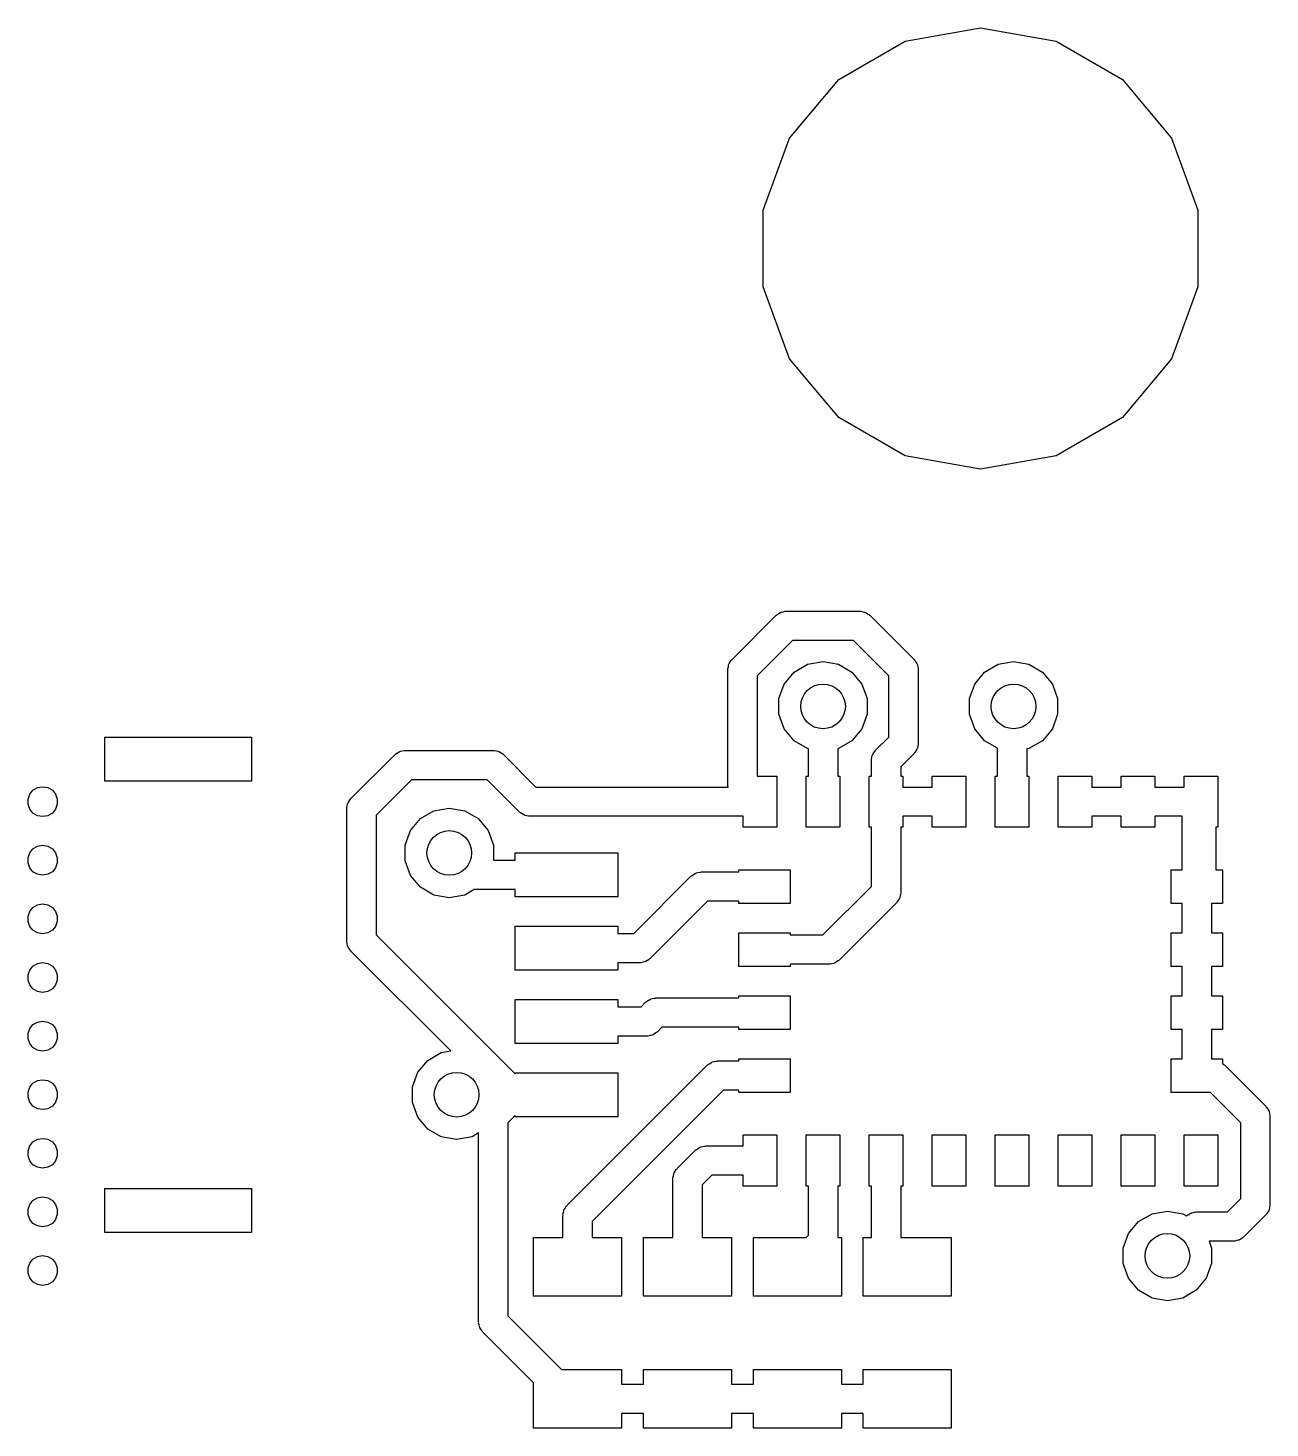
# Model space of a CAD drawing. Extents: x 74.6 to 131.1, y -111.7 to -89.2.
# Drawn here: x 122.58 to 131.05, y -101.33 to -91.77 of the extents above; entities that cross this region are included whole.
import ezdxf

# ---------------------------------------------------------------- set-up
doc = ezdxf.new("R2010")
doc.units = 0
doc.header["$MEASUREMENT"] = 0
doc.layers.add('BLACK', color=7, linetype='CONTINUOUS')

msp = doc.modelspace()

# ---------------------------------------------------------------- linework, layer by layer
at = {"layer": 'Black'}
for p, q in [((128.56, -91.8601), (129.075, -91.7693)), ((129.075, -91.7693), (129.59, -91.8601)), ((128.107, -92.1215), (128.56, -91.8601)), ((129.59, -91.8601), (130.043, -92.1215)), ((127.771, -92.5221), (128.107, -92.1215)), ((130.043, -92.1215), (130.379, -92.5221)), ((127.592, -93.0135), (127.771, -92.5221)), ((130.379, -92.5221), (130.558, -93.0135)), ((127.592, -93.5365), (127.592, -93.0135)), ((130.558, -93.0135), (130.558, -93.5365)), ((127.771, -94.0279), (127.592, -93.5365)), ((130.558, -93.5365), (130.379, -94.0279)), ((128.107, -94.4285), (127.771, -94.0279)), ((130.379, -94.0279), (130.043, -94.4285)), ((128.56, -94.6899), (128.107, -94.4285)), ((130.043, -94.4285), (129.59, -94.6899)), ((129.075, -94.7807), (128.56, -94.6899)), ((129.59, -94.6899), (129.075, -94.7807)), ((127.379, -96.0793), (127.679, -95.7793)), ((127.679, -95.7793), (127.683, -95.7768)), ((127.683, -95.7768), (127.686, -95.7734)), ((127.686, -95.7734), (127.697, -95.7669)), ((127.697, -95.7669), (127.708, -95.7594)), ((127.708, -95.7594), (127.712, -95.7582)), ((127.712, -95.7582), (127.716, -95.756)), ((127.716, -95.756), (127.729, -95.7538)), ((127.729, -95.7538), (127.741, -95.7504)), ((127.741, -95.7504), (127.746, -95.7508)), ((127.746, -95.7508), (127.75, -95.75)), ((127.75, -95.75), (128.25, -95.75)), ((128.25, -95.75), (128.254, -95.7508)), ((128.254, -95.7508), (128.259, -95.7504)), ((128.259, -95.7504), (128.271, -95.7538)), ((128.271, -95.7538), (128.284, -95.756)), ((128.284, -95.756), (128.288, -95.7582)), ((128.288, -95.7582), (128.292, -95.7594)), ((128.292, -95.7594), (128.303, -95.7669)), ((128.303, -95.7669), (128.314, -95.7734)), ((128.314, -95.7734), (128.317, -95.7768)), ((128.317, -95.7768), (128.321, -95.7793)), ((128.321, -95.7793), (128.621, -96.0793)), ((127.791, -95.95), (127.55, -96.1914)), ((128.209, -95.95), (127.791, -95.95)), ((128.45, -96.1914), (128.209, -95.95)), ((127.35, -96.1413), (127.354, -96.1287)), ((127.354, -96.1287), (127.356, -96.1158)), ((127.356, -96.1158), (127.358, -96.112)), ((127.358, -96.112), (127.359, -96.1077)), ((127.359, -96.1077), (127.367, -96.097)), ((127.367, -96.097), (127.373, -96.0857)), ((127.373, -96.0857), (127.377, -96.0829)), ((127.377, -96.0829), (127.379, -96.0793)), ((127.803, -96.1656), (127.895, -96.1125)), ((127.895, -96.1125), (128, -96.094)), ((128, -96.094), (128.105, -96.1125)), ((128.105, -96.1125), (128.197, -96.1656)), ((128.621, -96.0793), (128.623, -96.0829)), ((128.623, -96.0829), (128.627, -96.0857)), ((128.627, -96.0857), (128.633, -96.097)), ((128.633, -96.097), (128.641, -96.1077)), ((128.641, -96.1077), (128.642, -96.112)), ((128.642, -96.112), (128.644, -96.1158)), ((128.644, -96.1158), (128.646, -96.1287)), ((128.646, -96.1287), (128.65, -96.1413)), ((129.103, -96.1656), (129.195, -96.1125)), ((129.195, -96.1125), (129.3, -96.094)), ((129.3, -96.094), (129.405, -96.1125)), ((129.405, -96.1125), (129.497, -96.1656)), ((127.351, -96.1457), (127.35, -96.1413)), ((127.35, -96.15), (127.351, -96.1457)), ((127.35, -96.93), (127.35, -96.15)), ((127.55, -96.1914), (127.55, -96.875)), ((127.735, -96.247), (127.803, -96.1656)), ((128.197, -96.1656), (128.265, -96.247)), ((128.45, -96.6086), (128.45, -96.1914)), ((128.65, -96.1413), (128.649, -96.1457)), ((128.649, -96.1457), (128.65, -96.15)), ((128.65, -96.15), (128.65, -96.65)), ((129.035, -96.247), (129.103, -96.1656)), ((129.497, -96.1656), (129.565, -96.247)), ((127.699, -96.3469), (127.735, -96.247)), ((128.265, -96.247), (128.301, -96.3469)), ((128.999, -96.3469), (129.035, -96.247)), ((129.565, -96.247), (129.601, -96.3469)), ((127.699, -96.4531), (127.699, -96.3469)), ((128.301, -96.3469), (128.301, -96.4531)), ((128.999, -96.4531), (128.999, -96.3469)), ((129.601, -96.3469), (129.601, -96.4531)), ((127.735, -96.553), (127.699, -96.4531)), ((128.301, -96.4531), (128.265, -96.553)), ((129.035, -96.553), (128.999, -96.4531)), ((129.601, -96.4531), (129.565, -96.553)), ((127.803, -96.6344), (127.735, -96.553)), ((128.265, -96.553), (128.197, -96.6344)), ((129.103, -96.6344), (129.035, -96.553)), ((129.565, -96.553), (129.497, -96.6344)), ((123.1, -96.91), (123.1, -96.61)), ((123.1, -96.61), (124.1, -96.61)), ((124.1, -96.61), (124.1, -96.91)), ((125.129, -96.7038), (125.141, -96.7004)), ((125.141, -96.7004), (125.146, -96.7008)), ((125.146, -96.7008), (125.15, -96.7)), ((125.15, -96.7), (125.75, -96.7)), ((125.75, -96.7), (125.754, -96.7008)), ((125.754, -96.7008), (125.759, -96.7004)), ((125.759, -96.7004), (125.771, -96.7038)), ((127.895, -96.6875), (127.803, -96.6344)), ((127.9, -96.6883), (127.895, -96.6875)), ((127.9, -96.875), (127.9, -96.6883)), ((128.105, -96.6875), (128.1, -96.6883)), ((128.1, -96.6883), (128.1, -96.875)), ((128.197, -96.6344), (128.105, -96.6875)), ((128.353, -96.7057), (128.357, -96.7029)), ((128.357, -96.7029), (128.359, -96.6993)), ((128.359, -96.6993), (128.45, -96.6086)), ((128.633, -96.703), (128.627, -96.7143)), ((128.641, -96.6923), (128.633, -96.703)), ((128.642, -96.688), (128.641, -96.6923)), ((128.644, -96.6842), (128.642, -96.688)), ((128.646, -96.6713), (128.644, -96.6842)), ((128.65, -96.6587), (128.646, -96.6713)), ((128.65, -96.65), (128.649, -96.6543)), ((128.649, -96.6543), (128.65, -96.6587)), ((129.19, -96.6844), (129.103, -96.6344)), ((129.19, -96.875), (129.19, -96.6844)), ((129.405, -96.6875), (129.39, -96.6901)), ((129.39, -96.6901), (129.39, -96.875)), ((129.497, -96.6344), (129.405, -96.6875)), ((124.779, -97.0293), (125.079, -96.7293)), ((125.079, -96.7293), (125.083, -96.7268)), ((125.083, -96.7268), (125.086, -96.7234)), ((125.086, -96.7234), (125.097, -96.7169)), ((125.097, -96.7169), (125.108, -96.7094)), ((125.108, -96.7094), (125.112, -96.7082)), ((125.112, -96.7082), (125.116, -96.706)), ((125.116, -96.706), (125.129, -96.7038)), ((125.771, -96.7038), (125.784, -96.706)), ((125.784, -96.706), (125.788, -96.7082)), ((125.788, -96.7082), (125.792, -96.7094)), ((125.792, -96.7094), (125.803, -96.7169)), ((125.803, -96.7169), (125.814, -96.7234)), ((125.814, -96.7234), (125.817, -96.7268)), ((125.817, -96.7268), (125.821, -96.7293)), ((125.821, -96.7293), (126.041, -96.95)), ((128.33, -96.7613), (128.334, -96.7487)), ((128.331, -96.7657), (128.33, -96.7613)), ((128.33, -96.77), (128.331, -96.7657)), ((128.33, -96.875), (128.33, -96.77)), ((128.334, -96.7487), (128.336, -96.7358)), ((128.336, -96.7358), (128.338, -96.732)), ((128.338, -96.732), (128.339, -96.7277)), ((128.339, -96.7277), (128.347, -96.717)), ((128.347, -96.717), (128.353, -96.7057)), ((128.621, -96.7207), (128.53, -96.8114)), ((128.623, -96.7171), (128.621, -96.7207)), ((128.627, -96.7143), (128.623, -96.7171)), ((127.55, -96.875), (127.685, -96.875)), ((127.685, -96.875), (127.685, -97.225)), ((127.885, -97.225), (127.885, -96.875)), ((127.885, -96.875), (127.9, -96.875)), ((128.1, -96.875), (128.115, -96.875)), ((128.115, -96.875), (128.115, -97.225)), ((128.315, -97.225), (128.315, -96.875)), ((128.315, -96.875), (128.33, -96.875)), ((128.53, -96.8114), (128.53, -96.875)), ((128.53, -96.875), (128.545, -96.875)), ((128.545, -96.875), (128.545, -96.95)), ((128.745, -96.95), (128.745, -96.875)), ((128.745, -96.875), (128.975, -96.875)), ((128.975, -96.875), (128.975, -97.225)), ((129.175, -97.225), (129.175, -96.875)), ((129.175, -96.875), (129.19, -96.875)), ((129.39, -96.875), (129.405, -96.875)), ((129.405, -96.875), (129.405, -97.225)), ((129.605, -97.225), (129.605, -96.875)), ((129.605, -96.875), (129.835, -96.875)), ((129.835, -96.875), (129.835, -96.95)), ((130.035, -96.95), (130.035, -96.875)), ((130.035, -96.875), (130.265, -96.875)), ((130.265, -96.875), (130.265, -96.95)), ((130.465, -96.95), (130.465, -96.875)), ((130.465, -96.875), (130.695, -96.875)), ((130.695, -96.875), (130.695, -97.225)), ((122.587, -96.999), (122.609, -96.9719)), ((122.609, -96.9719), (122.64, -96.9542)), ((122.64, -96.9542), (122.675, -96.948)), ((122.675, -96.948), (122.71, -96.9542)), ((122.71, -96.9542), (122.741, -96.9719)), ((122.741, -96.9719), (122.763, -96.999)), ((124.1, -96.91), (123.1, -96.91)), ((125.191, -96.9), (124.95, -97.1414)), ((125.709, -96.9), (125.191, -96.9)), ((125.929, -97.1207), (125.709, -96.9)), ((126.041, -96.95), (127.353, -96.95)), ((127.351, -96.9343), (127.35, -96.93)), ((127.35, -96.9387), (127.351, -96.9343)), ((127.353, -96.95), (127.35, -96.9387)), ((128.545, -96.95), (128.745, -96.95)), ((129.835, -96.95), (130.035, -96.95)), ((130.265, -96.95), (130.465, -96.95)), ((122.575, -97.0323), (122.587, -96.999)), ((122.575, -97.0677), (122.575, -97.0323)), ((122.587, -97.101), (122.575, -97.0677)), ((122.763, -96.999), (122.775, -97.0323)), ((122.775, -97.0677), (122.763, -97.101)), ((122.775, -97.0323), (122.775, -97.0677)), ((124.75, -97.0913), (124.754, -97.0787)), ((124.754, -97.0787), (124.756, -97.0658)), ((124.756, -97.0658), (124.758, -97.062)), ((124.758, -97.062), (124.759, -97.0577)), ((124.759, -97.0577), (124.767, -97.047)), ((124.767, -97.047), (124.773, -97.0357)), ((124.773, -97.0357), (124.777, -97.0329)), ((124.777, -97.0329), (124.779, -97.0293)), ((122.609, -97.1281), (122.587, -97.101)), ((122.64, -97.1458), (122.609, -97.1281)), ((122.675, -97.152), (122.64, -97.1458)), ((122.71, -97.1458), (122.675, -97.152)), ((122.741, -97.1281), (122.71, -97.1458)), ((122.763, -97.101), (122.741, -97.1281)), ((124.751, -97.0957), (124.75, -97.0913)), ((124.75, -97.1), (124.751, -97.0957)), ((124.75, -98), (124.75, -97.1)), ((124.95, -97.1414), (124.95, -97.9586)), ((125.185, -97.247), (125.253, -97.1656)), ((125.253, -97.1656), (125.345, -97.1125)), ((125.345, -97.1125), (125.45, -97.094)), ((125.45, -97.094), (125.555, -97.1125)), ((125.555, -97.1125), (125.647, -97.1656)), ((125.647, -97.1656), (125.715, -97.247)), ((125.933, -97.1232), (125.929, -97.1207)), ((125.936, -97.1266), (125.933, -97.1232)), ((125.947, -97.1331), (125.936, -97.1266)), ((125.958, -97.1406), (125.947, -97.1331)), ((125.962, -97.1418), (125.958, -97.1406)), ((125.966, -97.144), (125.962, -97.1418)), ((125.979, -97.1462), (125.966, -97.144)), ((125.991, -97.1496), (125.979, -97.1462)), ((125.996, -97.1492), (125.991, -97.1496)), ((126, -97.15), (125.996, -97.1492)), ((127.455, -97.15), (126, -97.15)), ((127.455, -97.225), (127.455, -97.15)), ((128.745, -97.15), (128.545, -97.15)), ((128.545, -97.15), (128.545, -97.225)), ((128.745, -97.225), (128.745, -97.15)), ((130.035, -97.15), (129.835, -97.15)), ((129.835, -97.15), (129.835, -97.225)), ((130.035, -97.225), (130.035, -97.15)), ((130.45, -97.15), (130.265, -97.15)), ((130.265, -97.15), (130.265, -97.225)), ((130.45, -97.515), (130.45, -97.15)), ((125.149, -97.3469), (125.185, -97.247)), ((125.715, -97.247), (125.751, -97.3469)), ((127.685, -97.225), (127.455, -97.225)), ((128.115, -97.225), (127.885, -97.225)), ((128.33, -97.225), (128.315, -97.225)), ((128.33, -97.6286), (128.33, -97.225)), ((128.545, -97.225), (128.53, -97.225)), ((128.53, -97.225), (128.53, -97.67)), ((128.975, -97.225), (128.745, -97.225)), ((129.405, -97.225), (129.175, -97.225)), ((129.835, -97.225), (129.605, -97.225)), ((130.265, -97.225), (130.035, -97.225)), ((130.695, -97.225), (130.68, -97.225)), ((130.68, -97.225), (130.68, -97.515)), ((122.587, -97.399), (122.609, -97.3719)), ((122.609, -97.3719), (122.64, -97.3542)), ((122.64, -97.3542), (122.675, -97.348)), ((122.675, -97.348), (122.71, -97.3542)), ((122.71, -97.3542), (122.741, -97.3719)), ((122.741, -97.3719), (122.763, -97.399)), ((125.149, -97.4531), (125.149, -97.3469)), ((125.751, -97.3469), (125.751, -97.45)), ((122.575, -97.4323), (122.587, -97.399)), ((122.575, -97.4677), (122.575, -97.4323)), ((122.587, -97.501), (122.575, -97.4677)), ((122.763, -97.399), (122.775, -97.4323)), ((122.775, -97.4677), (122.763, -97.501)), ((122.775, -97.4323), (122.775, -97.4677)), ((125.185, -97.553), (125.149, -97.4531)), ((125.751, -97.45), (125.9, -97.45)), ((125.9, -97.45), (125.9, -97.4)), ((125.9, -97.4), (126.6, -97.4)), ((126.6, -97.4), (126.6, -97.7)), ((122.609, -97.5281), (122.587, -97.501)), ((122.64, -97.5458), (122.609, -97.5281)), ((122.675, -97.552), (122.64, -97.5458)), ((122.71, -97.5458), (122.675, -97.552)), ((122.741, -97.5281), (122.71, -97.5458)), ((122.763, -97.501), (122.741, -97.5281)), ((125.253, -97.6344), (125.185, -97.553)), ((126.709, -97.95), (127.099, -97.5593)), ((127.099, -97.5593), (127.103, -97.5568)), ((127.103, -97.5568), (127.106, -97.5534)), ((127.106, -97.5534), (127.117, -97.5469)), ((127.117, -97.5469), (127.128, -97.5394)), ((127.128, -97.5394), (127.132, -97.5382)), ((127.132, -97.5382), (127.136, -97.536)), ((127.136, -97.536), (127.149, -97.5338)), ((127.149, -97.5338), (127.161, -97.5304)), ((127.161, -97.5304), (127.166, -97.5308)), ((127.166, -97.5308), (127.17, -97.53)), ((127.17, -97.53), (127.425, -97.53)), ((127.425, -97.53), (127.425, -97.515)), ((127.425, -97.515), (127.775, -97.515)), ((127.775, -97.515), (127.775, -97.745)), ((130.375, -97.745), (130.375, -97.515)), ((130.375, -97.515), (130.45, -97.515)), ((130.68, -97.515), (130.725, -97.515)), ((130.725, -97.515), (130.725, -97.745)), ((125.345, -97.6875), (125.253, -97.6344)), ((125.62, -97.65), (125.555, -97.6875)), ((125.9, -97.65), (125.62, -97.65)), ((125.9, -97.7), (125.9, -97.65)), ((127.999, -97.96), (128.33, -97.6286)), ((122.609, -97.7719), (122.64, -97.7542)), ((122.64, -97.7542), (122.675, -97.748)), ((122.675, -97.748), (122.71, -97.7542)), ((122.71, -97.7542), (122.741, -97.7719)), ((125.45, -97.706), (125.345, -97.6875)), ((125.555, -97.6875), (125.45, -97.706)), ((126.6, -97.7), (125.9, -97.7)), ((127.211, -97.73), (126.821, -98.1207)), ((127.28, -97.73), (127.211, -97.73)), ((127.425, -97.73), (127.28, -97.73)), ((127.425, -97.745), (127.425, -97.73)), ((127.775, -97.745), (127.425, -97.745)), ((128.501, -97.7407), (128.111, -98.1307)), ((128.503, -97.7371), (128.501, -97.7407)), ((128.507, -97.7343), (128.503, -97.7371)), ((128.513, -97.723), (128.507, -97.7343)), ((128.521, -97.7123), (128.513, -97.723)), ((128.522, -97.708), (128.521, -97.7123)), ((128.524, -97.7042), (128.522, -97.708)), ((128.526, -97.6913), (128.524, -97.7042)), ((128.53, -97.6787), (128.526, -97.6913)), ((128.53, -97.67), (128.529, -97.6743)), ((128.529, -97.6743), (128.53, -97.6787)), ((130.45, -97.745), (130.375, -97.745)), ((130.45, -97.945), (130.45, -97.745)), ((130.725, -97.745), (130.65, -97.745)), ((130.65, -97.745), (130.65, -97.945)), ((122.575, -97.8323), (122.587, -97.799)), ((122.575, -97.8677), (122.575, -97.8323)), ((122.587, -97.799), (122.609, -97.7719)), ((122.741, -97.7719), (122.763, -97.799)), ((122.763, -97.799), (122.775, -97.8323)), ((122.775, -97.8323), (122.775, -97.8677)), ((122.587, -97.901), (122.575, -97.8677)), ((122.609, -97.9281), (122.587, -97.901)), ((122.64, -97.9458), (122.609, -97.9281)), ((122.675, -97.952), (122.64, -97.9458)), ((122.71, -97.9458), (122.675, -97.952)), ((122.741, -97.9281), (122.71, -97.9458)), ((122.763, -97.901), (122.741, -97.9281)), ((122.775, -97.8677), (122.763, -97.901)), ((125.9, -98.2), (125.9, -97.9)), ((125.9, -97.9), (126.6, -97.9)), ((126.6, -97.9), (126.6, -97.95)), ((127.425, -98.175), (127.425, -97.945)), ((127.425, -97.945), (127.775, -97.945)), ((127.775, -97.945), (127.775, -97.96)), ((130.375, -98.175), (130.375, -97.945)), ((130.375, -97.945), (130.45, -97.945)), ((130.65, -97.945), (130.725, -97.945)), ((130.725, -97.945), (130.725, -98.175)), ((124.751, -98.0043), (124.75, -98)), ((124.75, -98.0087), (124.751, -98.0043)), ((124.754, -98.0213), (124.75, -98.0087)), ((124.756, -98.0342), (124.754, -98.0213)), ((124.758, -98.038), (124.756, -98.0342)), ((124.759, -98.0423), (124.758, -98.038)), ((124.95, -97.9586), (125.9, -98.9086)), ((126.6, -97.95), (126.709, -97.95)), ((127.775, -97.96), (127.999, -97.96)), ((124.767, -98.053), (124.759, -98.0423)), ((124.773, -98.0643), (124.767, -98.053)), ((124.777, -98.0671), (124.773, -98.0643)), ((124.779, -98.0707), (124.777, -98.0671)), ((125.46, -98.7511), (124.779, -98.0707)), ((126.803, -98.1331), (126.792, -98.1406)), ((126.814, -98.1266), (126.803, -98.1331)), ((126.817, -98.1232), (126.814, -98.1266)), ((126.821, -98.1207), (126.817, -98.1232)), ((128.104, -98.1366), (128.093, -98.1431)), ((128.107, -98.1332), (128.104, -98.1366)), ((128.111, -98.1307), (128.107, -98.1332)), ((122.575, -98.2323), (122.587, -98.199)), ((122.575, -98.2677), (122.575, -98.2323)), ((122.587, -98.199), (122.609, -98.1719)), ((122.609, -98.1719), (122.64, -98.1542)), ((122.64, -98.1542), (122.675, -98.148)), ((122.675, -98.148), (122.71, -98.1542)), ((122.71, -98.1542), (122.741, -98.1719)), ((122.741, -98.1719), (122.763, -98.199)), ((122.763, -98.199), (122.775, -98.2323)), ((122.775, -98.2323), (122.775, -98.2677)), ((126.6, -98.2), (125.9, -98.2)), ((126.75, -98.15), (126.6, -98.15)), ((126.6, -98.15), (126.6, -98.2)), ((126.754, -98.1492), (126.75, -98.15)), ((126.759, -98.1496), (126.754, -98.1492)), ((126.771, -98.1462), (126.759, -98.1496)), ((126.784, -98.144), (126.771, -98.1462)), ((126.788, -98.1418), (126.784, -98.144)), ((126.792, -98.1406), (126.788, -98.1418)), ((127.775, -98.175), (127.425, -98.175)), ((128.04, -98.16), (127.775, -98.16)), ((127.775, -98.16), (127.775, -98.175)), ((128.044, -98.1592), (128.04, -98.16)), ((128.049, -98.1596), (128.044, -98.1592)), ((128.061, -98.1562), (128.049, -98.1596)), ((128.074, -98.154), (128.061, -98.1562)), ((128.078, -98.1518), (128.074, -98.154)), ((128.082, -98.1506), (128.078, -98.1518)), ((128.093, -98.1431), (128.082, -98.1506)), ((130.45, -98.175), (130.375, -98.175)), ((130.45, -98.375), (130.45, -98.175)), ((130.725, -98.175), (130.65, -98.175)), ((130.65, -98.175), (130.65, -98.375)), ((122.587, -98.301), (122.575, -98.2677)), ((122.609, -98.3281), (122.587, -98.301)), ((122.64, -98.3458), (122.609, -98.3281)), ((122.741, -98.3281), (122.71, -98.3458)), ((122.763, -98.301), (122.741, -98.3281)), ((122.775, -98.2677), (122.763, -98.301)), ((122.675, -98.352), (122.64, -98.3458)), ((122.71, -98.3458), (122.675, -98.352)), ((125.9, -98.7), (125.9, -98.4)), ((125.9, -98.4), (126.6, -98.4)), ((126.6, -98.4), (126.6, -98.45)), ((126.759, -98.45), (126.789, -98.4193)), ((126.789, -98.4193), (126.793, -98.4168)), ((126.793, -98.4168), (126.796, -98.4134)), ((126.796, -98.4134), (126.807, -98.4069)), ((126.807, -98.4069), (126.818, -98.3994)), ((126.818, -98.3994), (126.822, -98.3982)), ((126.822, -98.3982), (126.826, -98.396)), ((126.826, -98.396), (126.839, -98.3938)), ((126.839, -98.3938), (126.851, -98.3904)), ((126.851, -98.3904), (126.856, -98.3908)), ((126.856, -98.3908), (126.86, -98.39)), ((126.86, -98.39), (127.425, -98.39)), ((127.425, -98.39), (127.425, -98.375)), ((127.425, -98.375), (127.775, -98.375)), ((127.775, -98.375), (127.775, -98.605)), ((130.375, -98.605), (130.375, -98.375)), ((130.375, -98.375), (130.45, -98.375)), ((130.65, -98.375), (130.725, -98.375)), ((130.725, -98.375), (130.725, -98.605)), ((126.6, -98.45), (126.759, -98.45)), ((122.575, -98.6323), (122.587, -98.599)), ((122.587, -98.599), (122.609, -98.5719)), ((122.609, -98.5719), (122.64, -98.5542)), ((122.64, -98.5542), (122.675, -98.548)), ((122.675, -98.548), (122.71, -98.5542)), ((122.71, -98.5542), (122.741, -98.5719)), ((122.741, -98.5719), (122.763, -98.599)), ((122.763, -98.599), (122.775, -98.6323)), ((126.901, -98.59), (126.871, -98.6207)), ((127.425, -98.59), (126.901, -98.59)), ((127.425, -98.605), (127.425, -98.59)), ((127.775, -98.605), (127.425, -98.605)), ((130.45, -98.605), (130.375, -98.605)), ((130.45, -98.805), (130.45, -98.605)), ((130.725, -98.605), (130.65, -98.605)), ((130.65, -98.605), (130.65, -98.805)), ((122.575, -98.6677), (122.575, -98.6323)), ((122.587, -98.701), (122.575, -98.6677)), ((122.609, -98.7281), (122.587, -98.701)), ((122.763, -98.701), (122.741, -98.7281)), ((122.775, -98.6677), (122.763, -98.701)), ((122.775, -98.6323), (122.775, -98.6677)), ((126.6, -98.7), (125.9, -98.7)), ((126.8, -98.65), (126.6, -98.65)), ((126.6, -98.65), (126.6, -98.7)), ((126.804, -98.6492), (126.8, -98.65)), ((126.809, -98.6496), (126.804, -98.6492)), ((126.821, -98.6462), (126.809, -98.6496)), ((126.834, -98.644), (126.821, -98.6462)), ((126.838, -98.6418), (126.834, -98.644)), ((126.842, -98.6406), (126.838, -98.6418)), ((126.853, -98.6331), (126.842, -98.6406)), ((126.864, -98.6266), (126.853, -98.6331)), ((126.867, -98.6232), (126.864, -98.6266)), ((126.871, -98.6207), (126.867, -98.6232)), ((122.64, -98.7458), (122.609, -98.7281)), ((122.675, -98.752), (122.64, -98.7458)), ((122.71, -98.7458), (122.675, -98.752)), ((122.741, -98.7281), (122.71, -98.7458)), ((125.303, -98.8156), (125.395, -98.7625)), ((125.395, -98.7625), (125.46, -98.7511)), ((127.425, -98.82), (127.425, -98.805)), ((127.425, -98.805), (127.775, -98.805)), ((127.775, -98.805), (127.775, -99.035)), ((130.375, -99.035), (130.375, -98.805)), ((130.375, -98.805), (130.45, -98.805)), ((130.65, -98.805), (130.725, -98.805)), ((130.725, -98.805), (130.725, -98.838)), ((125.199, -98.9969), (125.235, -98.897)), ((125.235, -98.897), (125.303, -98.8156)), ((125.9, -98.9086), (125.9, -98.9)), ((125.9, -98.9), (126.6, -98.9)), ((126.254, -99.8043), (127.209, -98.8493)), ((126.6, -98.9), (126.6, -99.2)), ((127.209, -98.8493), (127.213, -98.8468)), ((127.213, -98.8468), (127.216, -98.8434)), ((127.216, -98.8434), (127.227, -98.8369)), ((127.227, -98.8369), (127.238, -98.8294)), ((127.238, -98.8294), (127.242, -98.8282)), ((127.242, -98.8282), (127.246, -98.826)), ((127.246, -98.826), (127.259, -98.8238)), ((127.259, -98.8238), (127.271, -98.8204)), ((127.271, -98.8204), (127.276, -98.8208)), ((127.276, -98.8208), (127.28, -98.82)), ((127.28, -98.82), (127.425, -98.82)), ((130.725, -98.838), (130.734, -98.8434)), ((130.734, -98.8434), (130.737, -98.8468)), ((130.737, -98.8468), (130.741, -98.8493)), ((130.741, -98.8493), (131.021, -99.1293)), ((122.587, -98.999), (122.609, -98.9719)), ((122.609, -98.9719), (122.64, -98.9542)), ((122.64, -98.9542), (122.675, -98.948)), ((122.675, -98.948), (122.71, -98.9542)), ((122.71, -98.9542), (122.741, -98.9719)), ((122.741, -98.9719), (122.763, -98.999)), ((125.199, -99.1031), (125.199, -98.9969)), ((122.575, -99.0323), (122.587, -98.999)), ((122.575, -99.0677), (122.575, -99.0323)), ((122.587, -99.101), (122.575, -99.0677)), ((122.763, -98.999), (122.775, -99.0323)), ((122.775, -99.0677), (122.763, -99.101)), ((122.775, -99.0323), (122.775, -99.0677)), ((127.321, -99.02), (126.425, -99.9164)), ((127.425, -99.02), (127.321, -99.02)), ((127.425, -99.035), (127.425, -99.02)), ((127.775, -99.035), (127.425, -99.035)), ((130.644, -99.035), (130.375, -99.035)), ((130.85, -99.2414), (130.644, -99.035)), ((122.609, -99.1281), (122.587, -99.101)), ((122.64, -99.1458), (122.609, -99.1281)), ((122.675, -99.152), (122.64, -99.1458)), ((122.71, -99.1458), (122.675, -99.152)), ((122.741, -99.1281), (122.71, -99.1458)), ((122.763, -99.101), (122.741, -99.1281)), ((125.235, -99.203), (125.199, -99.1031)), ((131.021, -99.1293), (131.023, -99.1329)), ((131.023, -99.1329), (131.027, -99.1357)), ((131.027, -99.1357), (131.033, -99.147)), ((131.033, -99.147), (131.041, -99.1577)), ((131.041, -99.1577), (131.042, -99.162)), ((131.042, -99.162), (131.044, -99.1658)), ((131.044, -99.1658), (131.046, -99.1787)), ((131.046, -99.1787), (131.05, -99.1913)), ((125.303, -99.2844), (125.235, -99.203)), ((125.9, -99.1914), (125.85, -99.2414)), ((125.85, -99.2414), (125.85, -100.559)), ((125.9, -99.2), (125.9, -99.1914)), ((126.6, -99.2), (125.9, -99.2)), ((130.85, -99.7586), (130.85, -99.2414)), ((131.05, -99.1913), (131.049, -99.1957)), ((131.049, -99.1957), (131.05, -99.2)), ((131.05, -99.2), (131.05, -99.8)), ((122.587, -99.399), (122.609, -99.3719)), ((122.609, -99.3719), (122.64, -99.3542)), ((122.64, -99.3542), (122.675, -99.348)), ((122.675, -99.348), (122.71, -99.3542)), ((122.71, -99.3542), (122.741, -99.3719)), ((122.741, -99.3719), (122.763, -99.399)), ((125.395, -99.3375), (125.303, -99.2844)), ((125.5, -99.356), (125.395, -99.3375)), ((125.605, -99.3375), (125.5, -99.356)), ((125.65, -99.3113), (125.605, -99.3375)), ((125.65, -100.6), (125.65, -99.3113)), ((127.455, -99.4), (127.455, -99.325)), ((127.455, -99.325), (127.685, -99.325)), ((127.685, -99.325), (127.685, -99.675)), ((127.885, -99.675), (127.885, -99.325)), ((127.885, -99.325), (128.115, -99.325)), ((128.115, -99.325), (128.115, -99.675)), ((128.315, -99.675), (128.315, -99.325)), ((128.315, -99.325), (128.545, -99.325)), ((128.545, -99.325), (128.545, -99.675)), ((128.745, -99.675), (128.745, -99.325)), ((128.745, -99.325), (128.975, -99.325)), ((128.975, -99.325), (128.975, -99.675)), ((129.175, -99.675), (129.175, -99.325)), ((129.175, -99.325), (129.405, -99.325)), ((129.405, -99.325), (129.405, -99.675)), ((129.605, -99.675), (129.605, -99.325)), ((129.605, -99.325), (129.835, -99.325)), ((129.835, -99.325), (129.835, -99.675)), ((130.035, -99.675), (130.035, -99.325)), ((130.035, -99.325), (130.265, -99.325)), ((130.265, -99.325), (130.265, -99.675)), ((130.465, -99.675), (130.465, -99.325)), ((130.465, -99.325), (130.695, -99.325)), ((130.695, -99.325), (130.695, -99.675)), ((122.575, -99.4323), (122.587, -99.399)), ((122.575, -99.4677), (122.575, -99.4323)), ((122.587, -99.501), (122.575, -99.4677)), ((122.763, -99.399), (122.775, -99.4323)), ((122.775, -99.4677), (122.763, -99.501)), ((122.775, -99.4323), (122.775, -99.4677)), ((127.004, -99.5543), (127.129, -99.4293)), ((127.129, -99.4293), (127.133, -99.4268)), ((127.133, -99.4268), (127.136, -99.4234)), ((127.136, -99.4234), (127.147, -99.4169)), ((127.147, -99.4169), (127.158, -99.4094)), ((127.158, -99.4094), (127.162, -99.4082)), ((127.162, -99.4082), (127.166, -99.406)), ((127.166, -99.406), (127.179, -99.4038)), ((127.179, -99.4038), (127.191, -99.4004)), ((127.191, -99.4004), (127.196, -99.4008)), ((127.196, -99.4008), (127.2, -99.4)), ((127.2, -99.4), (127.455, -99.4)), ((122.609, -99.5281), (122.587, -99.501)), ((122.64, -99.5458), (122.609, -99.5281)), ((122.675, -99.552), (122.64, -99.5458)), ((122.71, -99.5458), (122.675, -99.552)), ((122.741, -99.5281), (122.71, -99.5458)), ((122.763, -99.501), (122.741, -99.5281)), ((126.992, -99.572), (126.998, -99.5607)), ((126.998, -99.5607), (127.002, -99.5579)), ((127.002, -99.5579), (127.004, -99.5543)), ((126.975, -99.6163), (126.979, -99.6037)), ((126.976, -99.6207), (126.975, -99.6163)), ((126.975, -99.625), (126.976, -99.6207)), ((126.975, -100.025), (126.975, -99.625)), ((126.979, -99.6037), (126.981, -99.5908)), ((126.981, -99.5908), (126.983, -99.587)), ((126.983, -99.587), (126.984, -99.5827)), ((126.984, -99.5827), (126.992, -99.572)), ((127.241, -99.6), (127.175, -99.6664)), ((127.455, -99.6), (127.241, -99.6)), ((127.455, -99.675), (127.455, -99.6)), ((122.609, -99.7719), (122.64, -99.7542)), ((122.64, -99.7542), (122.675, -99.748)), ((122.675, -99.748), (122.71, -99.7542)), ((122.71, -99.7542), (122.741, -99.7719)), ((123.1, -99.99), (123.1, -99.69)), ((123.1, -99.69), (124.1, -99.69)), ((124.1, -99.69), (124.1, -99.99)), ((127.175, -99.6664), (127.175, -100.025)), ((127.685, -99.675), (127.455, -99.675)), ((127.9, -99.675), (127.885, -99.675)), ((127.9, -100.009), (127.9, -99.675)), ((128.115, -99.675), (128.1, -99.675)), ((128.1, -99.675), (128.1, -100.025)), ((128.33, -99.675), (128.315, -99.675)), ((128.33, -100.025), (128.33, -99.675)), ((128.545, -99.675), (128.53, -99.675)), ((128.53, -99.675), (128.53, -100.025)), ((128.975, -99.675), (128.745, -99.675)), ((129.405, -99.675), (129.175, -99.675)), ((129.835, -99.675), (129.605, -99.675)), ((130.265, -99.675), (130.035, -99.675)), ((130.695, -99.675), (130.465, -99.675)), ((130.759, -99.85), (130.85, -99.7586)), ((122.575, -99.8323), (122.587, -99.799)), ((122.575, -99.8677), (122.575, -99.8323)), ((122.587, -99.799), (122.609, -99.7719)), ((122.741, -99.7719), (122.763, -99.799)), ((122.763, -99.799), (122.775, -99.8323)), ((122.775, -99.8323), (122.775, -99.8677)), ((126.225, -99.8663), (126.229, -99.8537)), ((126.229, -99.8537), (126.231, -99.8408)), ((126.231, -99.8408), (126.233, -99.837)), ((126.233, -99.837), (126.234, -99.8327)), ((126.234, -99.8327), (126.242, -99.822)), ((126.242, -99.822), (126.248, -99.8107)), ((126.248, -99.8107), (126.252, -99.8079)), ((126.252, -99.8079), (126.254, -99.8043)), ((130.245, -99.8625), (130.35, -99.844)), ((130.35, -99.844), (130.455, -99.8625)), ((130.512, -99.8582), (130.516, -99.856)), ((130.516, -99.856), (130.529, -99.8538)), ((130.529, -99.8538), (130.541, -99.8504)), ((130.541, -99.8504), (130.546, -99.8508)), ((130.546, -99.8508), (130.55, -99.85)), ((130.55, -99.85), (130.759, -99.85)), ((131.033, -99.853), (131.027, -99.8643)), ((131.041, -99.8423), (131.033, -99.853)), ((131.042, -99.838), (131.041, -99.8423)), ((131.044, -99.8342), (131.042, -99.838)), ((131.046, -99.8213), (131.044, -99.8342)), ((131.05, -99.8087), (131.046, -99.8213)), ((131.05, -99.8), (131.049, -99.8043)), ((131.049, -99.8043), (131.05, -99.8087)), ((122.587, -99.901), (122.575, -99.8677)), ((122.609, -99.9281), (122.587, -99.901)), ((122.64, -99.9458), (122.609, -99.9281)), ((122.675, -99.952), (122.64, -99.9458)), ((122.71, -99.9458), (122.675, -99.952)), ((122.741, -99.9281), (122.71, -99.9458)), ((122.763, -99.901), (122.741, -99.9281)), ((122.775, -99.8677), (122.763, -99.901)), ((126.226, -99.8707), (126.225, -99.8663)), ((126.225, -99.875), (126.226, -99.8707)), ((126.225, -100.025), (126.225, -99.875)), ((126.425, -99.9164), (126.425, -100.025)), ((130.085, -99.997), (130.153, -99.9156)), ((130.153, -99.9156), (130.245, -99.8625)), ((130.455, -99.8625), (130.481, -99.8779)), ((130.481, -99.8779), (130.483, -99.8768)), ((130.483, -99.8768), (130.486, -99.8734)), ((130.486, -99.8734), (130.497, -99.8669)), ((130.497, -99.8669), (130.508, -99.8594)), ((130.508, -99.8594), (130.512, -99.8582)), ((131.021, -99.8707), (130.871, -100.021)), ((131.023, -99.8671), (131.021, -99.8707)), ((131.027, -99.8643), (131.023, -99.8671)), ((124.1, -99.99), (123.1, -99.99)), ((126.025, -100.425), (126.025, -100.025)), ((126.025, -100.025), (126.225, -100.025)), ((126.425, -100.025), (126.625, -100.025)), ((126.625, -100.025), (126.625, -100.425)), ((126.775, -100.425), (126.775, -100.025)), ((126.775, -100.025), (126.975, -100.025)), ((127.175, -100.025), (127.375, -100.025)), ((127.375, -100.025), (127.375, -100.425)), ((127.525, -100.425), (127.525, -100.025)), ((127.525, -100.025), (127.884, -100.025)), ((127.884, -100.025), (127.9, -100.009)), ((128.1, -100.025), (128.125, -100.025)), ((128.125, -100.025), (128.125, -100.425)), ((128.275, -100.425), (128.275, -100.025)), ((128.275, -100.025), (128.33, -100.025)), ((128.53, -100.025), (128.875, -100.025)), ((128.875, -100.025), (128.875, -100.425)), ((130.049, -100.097), (130.085, -99.997)), ((130.821, -100.046), (130.809, -100.05)), ((130.834, -100.044), (130.821, -100.046)), ((130.838, -100.042), (130.834, -100.044)), ((130.842, -100.041), (130.838, -100.042)), ((130.853, -100.033), (130.842, -100.041)), ((130.864, -100.027), (130.853, -100.033)), ((130.867, -100.023), (130.864, -100.027)), ((130.871, -100.021), (130.867, -100.023)), ((130.049, -100.203), (130.049, -100.097)), ((130.8, -100.05), (130.634, -100.05)), ((130.634, -100.05), (130.651, -100.097)), ((130.651, -100.097), (130.651, -100.203)), ((130.804, -100.049), (130.8, -100.05)), ((130.809, -100.05), (130.804, -100.049)), ((122.575, -100.232), (122.587, -100.199)), ((122.575, -100.268), (122.575, -100.232)), ((122.587, -100.199), (122.609, -100.172)), ((122.609, -100.172), (122.64, -100.154)), ((122.64, -100.154), (122.675, -100.148)), ((122.675, -100.148), (122.71, -100.154)), ((122.71, -100.154), (122.741, -100.172)), ((122.741, -100.172), (122.763, -100.199)), ((122.763, -100.199), (122.775, -100.232)), ((122.775, -100.232), (122.775, -100.268)), ((130.085, -100.303), (130.049, -100.203)), ((130.651, -100.203), (130.615, -100.303)), ((122.587, -100.301), (122.575, -100.268)), ((122.609, -100.328), (122.587, -100.301)), ((122.64, -100.346), (122.609, -100.328)), ((122.741, -100.328), (122.71, -100.346)), ((122.763, -100.301), (122.741, -100.328)), ((122.775, -100.268), (122.763, -100.301)), ((130.153, -100.384), (130.085, -100.303)), ((130.615, -100.303), (130.547, -100.384)), ((122.675, -100.352), (122.64, -100.346)), ((122.71, -100.346), (122.675, -100.352)), ((126.625, -100.425), (126.025, -100.425)), ((127.375, -100.425), (126.775, -100.425)), ((128.125, -100.425), (127.525, -100.425)), ((128.875, -100.425), (128.275, -100.425)), ((130.245, -100.438), (130.153, -100.384)), ((130.547, -100.384), (130.455, -100.438)), ((130.35, -100.456), (130.245, -100.438)), ((130.455, -100.438), (130.35, -100.456)), ((125.651, -100.604), (125.65, -100.6)), ((125.65, -100.609), (125.651, -100.604)), ((125.654, -100.621), (125.65, -100.609)), ((125.656, -100.634), (125.654, -100.621)), ((125.85, -100.559), (126.216, -100.925)), ((125.658, -100.638), (125.656, -100.634)), ((125.659, -100.642), (125.658, -100.638)), ((125.667, -100.653), (125.659, -100.642)), ((125.673, -100.664), (125.667, -100.653)), ((125.677, -100.667), (125.673, -100.664)), ((125.679, -100.671), (125.677, -100.667)), ((126.025, -101.016), (125.679, -100.671)), ((126.216, -100.925), (126.625, -100.925)), ((126.625, -100.925), (126.625, -101.025)), ((126.775, -101.025), (126.775, -100.925)), ((126.775, -100.925), (127.375, -100.925)), ((127.375, -100.925), (127.375, -101.025)), ((127.525, -101.025), (127.525, -100.925)), ((127.525, -100.925), (128.125, -100.925)), ((128.125, -100.925), (128.125, -101.025)), ((128.275, -101.025), (128.275, -100.925)), ((128.275, -100.925), (128.875, -100.925)), ((128.875, -100.925), (128.875, -101.325)), ((126.025, -101.325), (126.025, -101.016)), ((126.625, -101.025), (126.775, -101.025)), ((127.375, -101.025), (127.525, -101.025)), ((128.125, -101.025), (128.275, -101.025)), ((126.775, -101.225), (126.625, -101.225)), ((126.625, -101.225), (126.625, -101.325)), ((126.775, -101.325), (126.775, -101.225)), ((127.525, -101.225), (127.375, -101.225)), ((127.375, -101.225), (127.375, -101.325)), ((127.525, -101.325), (127.525, -101.225)), ((128.275, -101.225), (128.125, -101.225)), ((128.125, -101.225), (128.125, -101.325)), ((128.275, -101.325), (128.275, -101.225)), ((126.625, -101.325), (126.025, -101.325)), ((127.375, -101.325), (126.775, -101.325)), ((128.125, -101.325), (127.525, -101.325)), ((128.875, -101.325), (128.275, -101.325))]:
    msp.add_line(p, q, dxfattribs=at)
for centre in [(128, -96.4), (129.3, -96.4), (125.45, -97.4), (125.5, -99.05), (130.35, -100.15)]:
    msp.add_circle(centre, 0.1524, dxfattribs=at)

doc.saveas('drawing.dxf')
